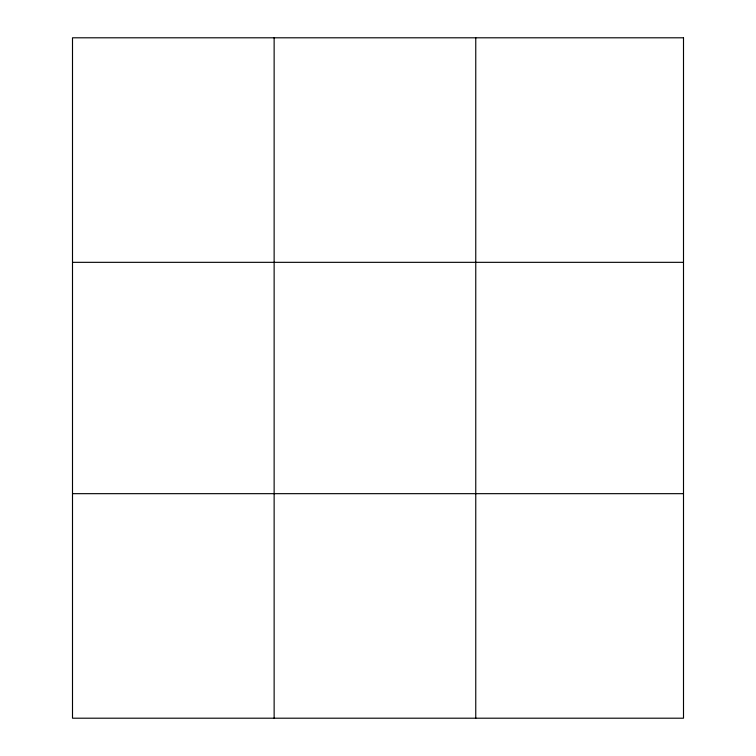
<?xml version="1.0" encoding="UTF-8"?>
<svg xmlns="http://www.w3.org/2000/svg" width="756" height="756" viewBox="0 0 756 756"><rect width="100%" height="100%" fill="white"/><g stroke="black" fill="none" stroke-linecap="round" stroke-linejoin="round"><path stroke-width="1.13" d="M274.135 718.2L274.135 37.8M475.76 718.2L475.76 37.8M72.5 262.332L683.5 262.332M72.5 493.668L683.5 493.668M683.5 37.8L683.5 718.2L72.5 718.2L72.5 37.8L683.5 37.8"/></g></svg>
